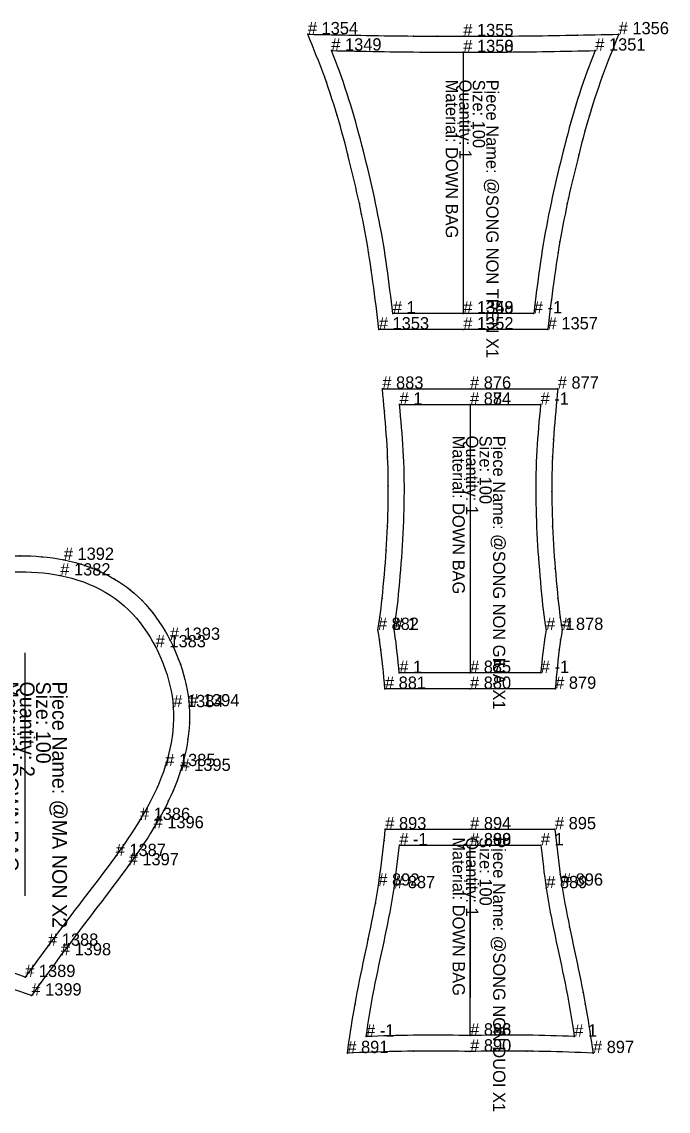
# Model space of a CAD drawing. Header units: metres. Extents: x 0 to 14781, y -73 to 3955.
# Drawn here: x 9454 to 9981, y 1457 to 2345 of the extents above; entities that cross this region are included whole.
import ezdxf

# ---------------------------------------------------------------- set-up
doc = ezdxf.new("R2010")
doc.units = ezdxf.units.M

# ---------------------------------------------------------------- blocks, each defined once
blk = doc.blocks.new('34')
at = {"layer": '1'}
blk.add_lwpolyline([(9819.66, 2046.15), (9891.15, 2046.15), (9890.71, 2041.53), (9890.28, 2036.92), (9889.86, 2032.31), (9889.44, 2027.69), (9889.04, 2023.08), (9888.66, 2018.46), (9888.29, 2013.84), (9887.94, 2009.23), (9887.62, 2004.61), (9887.33, 1999.98), (9887.08, 1995.36), (9886.85, 1990.74), (9886.66, 1985.99), (9886.51, 1981.24), (9886.4, 1976.49), (9886.32, 1971.74), (9886.29, 1966.99), (9886.28, 1962.23), (9886.31, 1957.48), (9886.38, 1952.73), (9886.47, 1947.98), (9886.6, 1943.23), (9886.76, 1938.47), (9886.94, 1933.73), (9887.16, 1928.83), (9887.41, 1923.94), (9887.69, 1919.04), (9888, 1914.15), (9888.33, 1909.26), (9888.69, 1904.38), (9889.07, 1899.49), (9889.48, 1894.61), (9889.91, 1889.73), (9890.36, 1884.85), (9890.84, 1879.97), (9891.33, 1875.1), (9891.75, 1871.22), (9892.18, 1867.35), (9892.66, 1863.48), (9893.19, 1859.62), (9893.7, 1856.26), (9894.24, 1852.9), (9894.8, 1849.55), (9894.12, 1845.5), (9893.48, 1841.45), (9892.91, 1837.5), (9892.4, 1833.54), (9891.85, 1828.98), (9891.32, 1824.42), (9890.83, 1819.86), (9890.36, 1815.29), (9889.9, 1810.72), (9889.46, 1806.16), (9889.02, 1801.59), (9819.66, 1801.59), (9750.3, 1801.59), (9749.87, 1806.16), (9749.42, 1810.72), (9748.97, 1815.29), (9748.49, 1819.86), (9748, 1824.42), (9747.48, 1828.98), (9746.93, 1833.53), (9746.41, 1837.5), (9745.84, 1841.45), (9745.2, 1845.5), (9744.52, 1849.55), (9745.08, 1852.9), (9745.62, 1856.26), (9746.13, 1859.62), (9746.66, 1863.48), (9747.14, 1867.35), (9747.58, 1871.22), (9747.99, 1875.1), (9748.49, 1879.97), (9748.96, 1884.85), (9749.42, 1889.73), (9749.85, 1894.61), (9750.25, 1899.49), (9750.64, 1904.38), (9751, 1909.26), (9751.33, 1914.15), (9751.63, 1919.04), (9751.91, 1923.94), (9752.16, 1928.83), (9752.38, 1933.73), (9752.57, 1938.47), (9752.73, 1943.22), (9752.85, 1947.98), (9752.95, 1952.73), (9753.01, 1957.48), (9753.04, 1962.23), (9753.04, 1966.99), (9753, 1971.74), (9752.92, 1976.49), (9752.81, 1981.24), (9752.66, 1985.99), (9752.47, 1990.74), (9752.25, 1995.36), (9751.99, 1999.98), (9751.7, 2004.61), (9751.38, 2009.23), (9751.04, 2013.84), (9750.67, 2018.46), (9750.28, 2023.08), (9749.88, 2027.69), (9749.46, 2032.31), (9749.04, 2036.92), (9748.61, 2041.53), (9748.18, 2046.15)], close=True, dxfattribs=at)
at = {"layer": '14'}
blk.add_lwpolyline([(9819.66, 2033.15), (9877.1, 2033.15), (9876.68, 2028.49), (9876.25, 2023.84), (9875.84, 2019.18), (9875.44, 2014.53), (9875.07, 2009.87), (9874.71, 2005.21), (9874.39, 2000.55), (9874.1, 1995.89), (9873.85, 1991.23), (9873.64, 1986.4), (9873.47, 1981.57), (9873.35, 1976.74), (9873.27, 1971.91), (9873.23, 1967.07), (9873.23, 1962.24), (9873.26, 1957.4), (9873.33, 1952.56), (9873.44, 1947.73), (9873.58, 1942.89), (9873.75, 1938.06), (9873.94, 1933.23), (9874.17, 1928.27), (9874.43, 1923.31), (9874.72, 1918.36), (9875.03, 1913.4), (9875.37, 1908.45), (9875.73, 1903.5), (9876.12, 1898.55), (9876.53, 1893.61), (9876.96, 1888.66), (9877.42, 1883.72), (9877.89, 1878.78), (9878.39, 1873.84), (9878.81, 1869.83), (9879.27, 1865.82), (9879.76, 1861.81), (9880.31, 1857.82), (9880.95, 1853.69), (9881.63, 1849.57), (9881.12, 1846.48), (9880.62, 1843.38), (9880.03, 1839.24), (9879.49, 1835.1), (9879.01, 1831), (9878.56, 1826.9), (9878.13, 1822.8), (9877.72, 1818.69), (9877.32, 1814.59), (9819.66, 1814.59), (9762, 1814.59), (9761.6, 1818.69), (9761.19, 1822.8), (9760.77, 1826.9), (9760.32, 1831), (9759.83, 1835.1), (9759.3, 1839.24), (9758.7, 1843.38), (9758.21, 1846.48), (9757.69, 1849.57), (9758.37, 1853.69), (9759.01, 1857.82), (9759.56, 1861.81), (9760.06, 1865.82), (9760.51, 1869.83), (9760.93, 1873.84), (9761.43, 1878.78), (9761.91, 1883.72), (9762.36, 1888.66), (9762.8, 1893.61), (9763.21, 1898.55), (9763.6, 1903.5), (9763.96, 1908.45), (9764.3, 1913.4), (9764.61, 1918.36), (9764.89, 1923.31), (9765.15, 1928.27), (9765.38, 1933.23), (9765.58, 1938.06), (9765.75, 1942.89), (9765.88, 1947.73), (9765.99, 1952.56), (9766.06, 1957.4), (9766.1, 1962.24), (9766.1, 1967.07), (9766.06, 1971.91), (9765.97, 1976.74), (9765.85, 1981.57), (9765.68, 1986.4), (9765.47, 1991.23), (9765.22, 1995.89), (9764.93, 2000.55), (9764.61, 2005.21), (9764.26, 2009.87), (9763.88, 2014.53), (9763.48, 2019.18), (9763.07, 2023.84), (9762.65, 2028.49), (9762.22, 2033.15)], close=True, dxfattribs=at)
at = {"layer": '2'}
for p in [(9748.18, 2046.15), (9819.66, 2046.15), (9891.15, 2046.15), (9762.22, 2033.15), (9819.66, 2033.15), (9819.66, 2033.15), (9877.1, 2033.15), (9744.52, 1849.55), (9757.69, 1849.57), (9881.63, 1849.57), (9894.8, 1849.55), (9762, 1814.59), (9819.66, 1814.59), (9819.66, 1814.59), (9877.32, 1814.59), (9750.3, 1801.59), (9819.66, 1801.59), (9889.02, 1801.59)]:
    blk.add_point(p, dxfattribs=at)
at = {"layer": '3'}
for p in [(9749.88, 2027.69), (9887.62, 2004.61), (9752.47, 1990.74), (9886.85, 1990.74), (9753.04, 1966.99), (9886.28, 1962.23), (9752.38, 1933.73), (9886.94, 1933.73), (9751.33, 1914.15), (9889.07, 1899.49), (9747.99, 1875.1), (9891.33, 1875.1), (9746.13, 1859.62), (9893.19, 1859.62), (9745.84, 1841.45), (9893.48, 1841.45), (9746.93, 1833.53), (9892.4, 1833.54)]:
    blk.add_point(p, dxfattribs=at)
at = {"layer": '4'}
for p in [(9819.66, 2046.15, 7), (9819.66, 2033.15, 7), (9819.66, 1814.59, 7), (9819.66, 1801.59, 7)]:
    blk.add_point(p, dxfattribs=at)
at = {"layer": '7'}
blk.add_line((9819.66, 1989.44), (9819.66, 1858.3), dxfattribs=at)
at = {"layer": '8'}
blk.add_line((9819.66, 2033.15), (9819.66, 1814.59), dxfattribs=at)
at = {"layer": '1'}
for s, p in [('Material: DOWN BAG', (9805.36, 2007.87)), ('Quantity: 1', (9816.36, 2007.87)), ('Size: 100', (9827.36, 2007.87)), ('Piece Name: @SONG NON GIUA X1', (9838.36, 2007.87))]:
    blk.add_text(s, height=10, rotation=270, dxfattribs=at).set_placement(p)
at = {"layer": '2'}
for s, p in [('# 883', (9748.18, 2046.15)), ('# 876', (9819.66, 2046.15)), ('# 877', (9891.15, 2046.15)), ('# 1', (9762.22, 2033.15)), ('# 874', (9819.66, 2033.15)), ('# 884', (9819.66, 2033.15)), ('# -1', (9877.1, 2033.15)), ('# 882', (9744.52, 1849.55)), ('# 1', (9757.69, 1849.57)), ('# -1', (9881.63, 1849.57)), ('# 878', (9894.8, 1849.55)), ('# 1', (9762, 1814.59)), ('# 875', (9819.66, 1814.59)), ('# 885', (9819.66, 1814.59)), ('# -1', (9877.32, 1814.59)), ('# 881', (9750.3, 1801.59)), ('# 880', (9819.66, 1801.59)), ('# 879', (9889.02, 1801.59))]:
    blk.add_text(s, height=10, dxfattribs=at).set_placement(p)
blk = doc.blocks.new('35')
at = {"layer": '1'}
blk.add_lwpolyline([(9819.76, 1506.08), (9815.14, 1506.13), (9810.52, 1506.18), (9805.9, 1506.23), (9801.27, 1506.28), (9796.65, 1506.31), (9792.03, 1506.33), (9787.41, 1506.35), (9782.79, 1506.34), (9778.17, 1506.32), (9773.54, 1506.28), (9768.64, 1506.22), (9763.74, 1506.13), (9758.84, 1506.03), (9753.94, 1505.9), (9749.04, 1505.76), (9744.14, 1505.61), (9739.24, 1505.45), (9734.34, 1505.28), (9729.44, 1505.1), (9724.54, 1504.92), (9719.64, 1504.74), (9720.3, 1509.16), (9720.96, 1513.59), (9721.63, 1518.01), (9722.3, 1522.43), (9722.99, 1526.84), (9723.7, 1531.26), (9724.42, 1535.67), (9725.17, 1540.08), (9725.95, 1544.48), (9726.83, 1549.33), (9727.75, 1554.17), (9728.69, 1559.01), (9729.66, 1563.84), (9730.64, 1568.67), (9731.65, 1573.49), (9732.66, 1578.32), (9733.68, 1583.14), (9734.7, 1587.96), (9735.72, 1592.79), (9736.73, 1597.61), (9737.73, 1602.44), (9738.72, 1607.26), (9739.69, 1612.09), (9740.64, 1616.93), (9741.56, 1621.76), (9742.45, 1626.61), (9743.31, 1631.46), (9744.13, 1636.31), (9744.9, 1641.17), (9745.59, 1645.75), (9746.24, 1650.33), (9746.85, 1654.91), (9747.44, 1659.5), (9748, 1664.09), (9748.54, 1668.69), (9749.06, 1673.29), (9749.57, 1677.89), (9750.08, 1682.5), (9750.57, 1687.1), (9819.73, 1687.1), (9888.88, 1687.13), (9889.38, 1682.53), (9889.88, 1677.92), (9890.39, 1673.32), (9890.92, 1668.72), (9891.46, 1664.13), (9892.02, 1659.53), (9892.61, 1654.94), (9893.23, 1650.36), (9893.88, 1645.78), (9894.57, 1641.2), (9895.34, 1636.34), (9896.16, 1631.49), (9897.02, 1626.64), (9897.92, 1621.8), (9898.84, 1616.96), (9899.79, 1612.13), (9900.76, 1607.3), (9901.75, 1602.47), (9902.76, 1597.65), (9903.78, 1592.82), (9904.8, 1588), (9905.82, 1583.18), (9906.84, 1578.35), (9907.85, 1573.53), (9908.86, 1568.7), (9909.84, 1563.88), (9910.81, 1559.04), (9911.76, 1554.21), (9912.68, 1549.37), (9913.57, 1544.52), (9914.34, 1540.12), (9915.09, 1535.71), (9915.82, 1531.3), (9916.53, 1526.89), (9917.22, 1522.47), (9917.89, 1518.05), (9918.56, 1513.63), (9919.22, 1509.2), (9919.88, 1504.78), (9914.98, 1504.96), (9910.08, 1505.14), (9905.18, 1505.32), (9900.28, 1505.49), (9895.38, 1505.65), (9890.48, 1505.79), (9885.58, 1505.93), (9880.68, 1506.05), (9875.78, 1506.15), (9870.88, 1506.24), (9865.98, 1506.3), (9861.36, 1506.34), (9856.74, 1506.36), (9852.12, 1506.36), (9847.5, 1506.35), (9842.87, 1506.32), (9838.25, 1506.28), (9833.63, 1506.24), (9829.01, 1506.19), (9824.39, 1506.13)], close=True, dxfattribs=at)
at = {"layer": '14'}
blk.add_lwpolyline([(9819.76, 1519.08), (9815.12, 1519.14), (9810.49, 1519.2), (9805.85, 1519.25), (9801.21, 1519.3), (9796.57, 1519.34), (9791.94, 1519.36), (9787.3, 1519.37), (9782.66, 1519.36), (9778.02, 1519.33), (9773.39, 1519.28), (9768.58, 1519.2), (9763.77, 1519.1), (9758.97, 1518.98), (9754.16, 1518.84), (9749.36, 1518.69), (9744.55, 1518.52), (9739.74, 1518.36), (9734.94, 1518.18), (9735.67, 1522.99), (9736.4, 1527.8), (9737.16, 1532.61), (9737.94, 1537.41), (9738.75, 1542.21), (9739.61, 1547.07), (9740.51, 1551.93), (9741.45, 1556.78), (9742.41, 1561.62), (9743.4, 1566.46), (9744.41, 1571.3), (9745.43, 1576.13), (9746.46, 1580.97), (9747.49, 1585.8), (9748.52, 1590.63), (9749.55, 1595.46), (9750.57, 1600.3), (9751.57, 1605.13), (9752.55, 1609.97), (9753.51, 1614.82), (9754.43, 1619.67), (9755.33, 1624.52), (9756.18, 1629.38), (9756.99, 1634.25), (9757.75, 1639.12), (9758.38, 1643.48), (9758.98, 1647.84), (9759.54, 1652.21), (9760.08, 1656.58), (9760.6, 1660.96), (9761.1, 1665.34), (9761.58, 1669.72), (9762.07, 1674.1), (9819.73, 1674.1), (9877.39, 1674.13), (9877.87, 1669.75), (9878.36, 1665.36), (9878.87, 1660.99), (9879.38, 1656.61), (9879.92, 1652.24), (9880.49, 1647.87), (9881.09, 1643.51), (9881.72, 1639.15), (9882.48, 1634.27), (9883.3, 1629.41), (9884.15, 1624.55), (9885.05, 1619.69), (9885.97, 1614.84), (9886.93, 1610), (9887.92, 1605.16), (9888.92, 1600.33), (9889.94, 1595.49), (9890.97, 1590.66), (9892, 1585.83), (9893.04, 1581), (9894.07, 1576.17), (9895.09, 1571.33), (9896.1, 1566.49), (9897.09, 1561.65), (9898.06, 1556.81), (9898.99, 1551.96), (9899.9, 1547.11), (9900.76, 1542.25), (9901.58, 1537.45), (9902.36, 1532.65), (9903.11, 1527.84), (9903.85, 1523.03), (9904.58, 1518.22), (9899.78, 1518.39), (9894.97, 1518.56), (9890.17, 1518.72), (9885.36, 1518.87), (9880.55, 1519.01), (9875.75, 1519.13), (9870.94, 1519.23), (9866.13, 1519.3), (9861.5, 1519.35), (9856.86, 1519.38), (9852.22, 1519.38), (9847.59, 1519.37), (9842.95, 1519.35), (9838.31, 1519.31), (9833.67, 1519.26), (9829.04, 1519.2), (9824.4, 1519.14)], close=True, dxfattribs=at)
at = {"layer": '2'}
for p in [(9750.57, 1687.1), (9819.73, 1687.1), (9888.88, 1687.13), (9762.07, 1674.1), (9819.73, 1674.1), (9819.73, 1674.1), (9877.39, 1674.13), (9744.9, 1641.17), (9757.75, 1639.12), (9881.72, 1639.15), (9894.57, 1641.2), (9734.94, 1518.18), (9819.76, 1519.08), (9819.76, 1519.08), (9904.58, 1518.22), (9719.64, 1504.74), (9819.76, 1506.08), (9919.88, 1504.78)]:
    blk.add_point(p, dxfattribs=at)
at = {"layer": '3'}
for p in [(9749.57, 1677.89), (9893.23, 1650.36), (9744.9, 1641.17), (9894.57, 1641.2), (9742.45, 1626.61), (9900.76, 1607.3), (9736.73, 1597.61), (9911.76, 1554.21), (9725.95, 1544.48), (9913.57, 1544.52), (9773.54, 1506.28), (9865.98, 1506.3), (9870.88, 1506.24)]:
    blk.add_point(p, dxfattribs=at)
at = {"layer": '4'}
for p in [(9819.73, 1687.1, 7), (9819.73, 1674.1, 7), (9819.76, 1519.08, 7), (9819.76, 1506.08, 7)]:
    blk.add_point(p, dxfattribs=at)
at = {"layer": '7'}
blk.add_line((9819.73, 1643.1), (9819.73, 1550.08), dxfattribs=at)
at = {"layer": '8'}
blk.add_line((9819.76, 1519.08), (9819.73, 1674.1), dxfattribs=at)
at = {"layer": '1'}
for s, p in [('Material: DOWN BAG', (9805.43, 1680.59)), ('Quantity: 1', (9816.43, 1680.59)), ('Size: 100', (9827.43, 1680.59)), ('Piece Name: @SONG NON DUOI X1', (9838.43, 1680.59))]:
    blk.add_text(s, height=10, rotation=270, dxfattribs=at).set_placement(p)
at = {"layer": '2'}
for s, p in [('# 893', (9750.57, 1687.1)), ('# 894', (9819.73, 1687.1)), ('# 895', (9888.88, 1687.13)), ('# -1', (9762.07, 1674.1)), ('# 888', (9819.73, 1674.1)), ('# 899', (9819.73, 1674.1)), ('# 1', (9877.39, 1674.13)), ('# 892', (9744.9, 1641.17)), ('# 896', (9894.57, 1641.2)), ('# 887', (9757.75, 1639.12)), ('# 889', (9881.72, 1639.15)), ('# -1', (9734.94, 1518.18)), ('# 886', (9819.76, 1519.08)), ('# 898', (9819.76, 1519.08)), ('# 1', (9904.58, 1518.22)), ('# 891', (9719.64, 1504.74)), ('# 890', (9819.76, 1506.08)), ('# 897', (9919.88, 1504.78))]:
    blk.add_text(s, height=10, dxfattribs=at).set_placement(p)
blk = doc.blocks.new('56')
at = {"layer": '1'}
blk.add_lwpolyline([(9814.16, 2094.47), (9745.34, 2094.47), (9744.76, 2099.3), (9744.18, 2104.13), (9743.59, 2108.96), (9743, 2113.79), (9742.4, 2118.61), (9741.78, 2123.44), (9741.15, 2128.26), (9740.51, 2133.08), (9739.84, 2137.89), (9739.16, 2142.71), (9738.45, 2147.52), (9737.71, 2152.32), (9736.95, 2157.12), (9736.21, 2161.57), (9735.45, 2166.01), (9734.67, 2170.45), (9733.85, 2174.88), (9733.02, 2179.3), (9732.16, 2183.73), (9731.27, 2188.15), (9730.36, 2192.56), (9729.43, 2196.97), (9728.47, 2201.39), (9727.49, 2205.8), (9726.49, 2210.22), (9725.47, 2214.62), (9724.43, 2219.03), (9723.37, 2223.43), (9722.29, 2227.82), (9721.21, 2232.21), (9720.1, 2236.6), (9718.92, 2241.23), (9717.73, 2245.85), (9716.51, 2250.47), (9715.26, 2255.08), (9713.99, 2259.68), (9712.69, 2264.27), (9711.35, 2268.86), (9709.97, 2273.4), (9708.56, 2277.94), (9707.11, 2282.46), (9705.61, 2286.98), (9704.08, 2291.48), (9702.52, 2295.96), (9700.91, 2300.43), (9699.31, 2304.78), (9697.67, 2309.11), (9696.01, 2313.43), (9694.33, 2317.75), (9692.63, 2322.06), (9690.91, 2326.36), (9689.19, 2330.66), (9687.46, 2334.96), (9692.25, 2334.86), (9697.04, 2334.75), (9701.83, 2334.65), (9706.61, 2334.55), (9711.4, 2334.45), (9716.19, 2334.35), (9720.98, 2334.26), (9725.77, 2334.17), (9730.56, 2334.08), (9735.35, 2333.99), (9740.14, 2333.91), (9744.93, 2333.83), (9749.72, 2333.76), (9754.51, 2333.69), (9759.3, 2333.63), (9764.09, 2333.58), (9768.87, 2333.53), (9773.66, 2333.49), (9778.45, 2333.45), (9783.24, 2333.42), (9788.03, 2333.4), (9792.82, 2333.39), (9797.09, 2333.39), (9801.36, 2333.39), (9805.62, 2333.4), (9809.89, 2333.41), (9814.16, 2333.42), (9818.42, 2333.41), (9822.69, 2333.4), (9826.96, 2333.39), (9831.22, 2333.39), (9835.49, 2333.39), (9840.28, 2333.4), (9845.07, 2333.42), (9849.86, 2333.45), (9854.65, 2333.49), (9859.44, 2333.53), (9864.23, 2333.58), (9869.02, 2333.63), (9873.8, 2333.69), (9878.59, 2333.76), (9883.38, 2333.83), (9888.17, 2333.91), (9892.96, 2333.99), (9897.75, 2334.08), (9902.54, 2334.17), (9907.33, 2334.26), (9912.12, 2334.35), (9916.91, 2334.45), (9921.7, 2334.55), (9926.49, 2334.65), (9931.28, 2334.75), (9936.06, 2334.86), (9940.85, 2334.96), (9939.12, 2330.66), (9937.4, 2326.36), (9935.69, 2322.06), (9933.98, 2317.75), (9932.3, 2313.43), (9930.64, 2309.11), (9929.01, 2304.78), (9927.4, 2300.43), (9925.8, 2295.96), (9924.23, 2291.48), (9922.7, 2286.98), (9921.21, 2282.46), (9919.75, 2277.94), (9918.34, 2273.4), (9916.97, 2268.86), (9915.63, 2264.27), (9914.32, 2259.68), (9913.05, 2255.08), (9911.8, 2250.47), (9910.59, 2245.85), (9909.39, 2241.23), (9908.21, 2236.6), (9907.11, 2232.21), (9906.02, 2227.82), (9904.94, 2223.43), (9903.89, 2219.03), (9902.85, 2214.62), (9901.82, 2210.22), (9900.82, 2205.8), (9899.84, 2201.39), (9898.88, 2196.97), (9897.95, 2192.56), (9897.04, 2188.15), (9896.16, 2183.73), (9895.29, 2179.3), (9894.46, 2174.88), (9893.65, 2170.45), (9892.86, 2166.01), (9892.1, 2161.57), (9891.36, 2157.12), (9890.6, 2152.32), (9889.87, 2147.52), (9889.16, 2142.71), (9888.47, 2137.89), (9887.81, 2133.08), (9887.16, 2128.26), (9886.53, 2123.44), (9885.92, 2118.61), (9885.31, 2113.79), (9884.72, 2108.96), (9884.13, 2104.13), (9883.55, 2099.3), (9882.97, 2094.47)], close=True, dxfattribs=at)
at = {"layer": '14'}
blk.add_lwpolyline([(9814.16, 2107.47), (9756.72, 2107.47), (9756.15, 2112.19), (9755.57, 2116.9), (9754.99, 2121.61), (9754.4, 2126.32), (9753.8, 2131.02), (9753.19, 2135.73), (9752.56, 2140.43), (9751.9, 2145.13), (9751.22, 2149.82), (9750.52, 2154.51), (9749.79, 2159.19), (9749, 2163.97), (9748.19, 2168.75), (9747.34, 2173.52), (9746.46, 2178.28), (9745.55, 2183.04), (9744.61, 2187.8), (9743.65, 2192.55), (9742.66, 2197.29), (9741.64, 2202.03), (9740.6, 2206.77), (9739.53, 2211.5), (9738.44, 2216.22), (9737.33, 2220.95), (9736.21, 2225.66), (9735.06, 2230.38), (9733.89, 2235.09), (9732.71, 2239.79), (9731.5, 2244.5), (9730.28, 2249.2), (9729.04, 2253.9), (9727.77, 2258.59), (9726.48, 2263.27), (9725.16, 2267.94), (9723.8, 2272.6), (9722.41, 2277.25), (9720.98, 2281.89), (9719.5, 2286.51), (9717.99, 2291.12), (9716.42, 2295.71), (9714.81, 2300.28), (9713.15, 2304.83), (9711.55, 2309.06), (9709.91, 2313.27), (9708.26, 2317.47), (9706.59, 2321.67), (9711.37, 2321.57), (9716.16, 2321.47), (9720.94, 2321.37), (9725.73, 2321.27), (9730.52, 2321.17), (9735.3, 2321.08), (9740.09, 2320.99), (9744.87, 2320.9), (9749.66, 2320.82), (9754.45, 2320.75), (9759.23, 2320.68), (9764.02, 2320.61), (9768.8, 2320.56), (9773.59, 2320.51), (9778.38, 2320.46), (9783.16, 2320.43), (9787.95, 2320.41), (9792.74, 2320.39), (9797.02, 2320.39), (9801.3, 2320.39), (9805.59, 2320.4), (9809.87, 2320.41), (9814.16, 2320.42), (9818.44, 2320.41), (9822.72, 2320.4), (9827.01, 2320.39), (9831.29, 2320.39), (9835.58, 2320.39), (9840.36, 2320.41), (9845.15, 2320.43), (9849.93, 2320.46), (9854.72, 2320.51), (9859.51, 2320.56), (9864.29, 2320.61), (9869.08, 2320.68), (9873.87, 2320.75), (9878.65, 2320.82), (9883.44, 2320.9), (9888.22, 2320.99), (9893.01, 2321.08), (9897.8, 2321.17), (9902.58, 2321.27), (9907.37, 2321.37), (9912.15, 2321.47), (9916.94, 2321.57), (9921.73, 2321.67), (9920.06, 2317.47), (9918.4, 2313.27), (9916.76, 2309.06), (9915.17, 2304.83), (9913.5, 2300.28), (9911.89, 2295.71), (9910.32, 2291.12), (9908.81, 2286.51), (9907.34, 2281.89), (9905.91, 2277.25), (9904.51, 2272.6), (9903.16, 2267.94), (9901.83, 2263.27), (9900.54, 2258.59), (9899.27, 2253.9), (9898.03, 2249.2), (9896.81, 2244.5), (9895.61, 2239.79), (9894.42, 2235.09), (9893.26, 2230.38), (9892.11, 2225.66), (9890.98, 2220.95), (9889.87, 2216.22), (9888.78, 2211.5), (9887.71, 2206.77), (9886.67, 2202.03), (9885.65, 2197.29), (9884.66, 2192.55), (9883.7, 2187.8), (9882.76, 2183.04), (9881.85, 2178.28), (9880.97, 2173.52), (9880.12, 2168.75), (9879.31, 2163.97), (9878.53, 2159.19), (9877.79, 2154.51), (9877.09, 2149.82), (9876.41, 2145.13), (9875.76, 2140.43), (9875.12, 2135.73), (9874.51, 2131.02), (9873.91, 2126.32), (9873.32, 2121.61), (9872.74, 2116.9), (9872.17, 2112.19), (9871.6, 2107.47)], close=True, dxfattribs=at)
at = {"layer": '2'}
for p in [(9687.46, 2334.96), (9940.85, 2334.96), (9814.16, 2333.42), (9706.59, 2321.67), (9814.16, 2320.42), (9814.16, 2320.42), (9921.73, 2321.67), (9756.72, 2107.47), (9814.16, 2107.47), (9814.16, 2107.47), (9871.6, 2107.47), (9745.34, 2094.47), (9814.16, 2094.47), (9882.97, 2094.47)]:
    blk.add_point(p, dxfattribs=at)
at = {"layer": '3'}
for p in [(9773.66, 2333.49), (9792.82, 2333.39), (9835.49, 2333.39), (9907.33, 2334.26), (9700.91, 2300.43), (9927.4, 2300.43), (9702.52, 2295.96), (9918.34, 2273.4), (9711.35, 2268.86), (9916.97, 2268.86), (9720.1, 2236.6), (9908.21, 2236.6), (9729.43, 2196.97), (9898.88, 2196.97), (9899.84, 2201.39), (9731.27, 2188.15), (9892.86, 2166.01), (9736.95, 2157.12), (9891.36, 2157.12), (9739.16, 2142.71), (9885.92, 2118.61)]:
    blk.add_point(p, dxfattribs=at)
at = {"layer": '4'}
for p in [(9814.16, 2333.42, 7), (9814.16, 2320.42, 7), (9814.16, 2107.47, 7), (9814.16, 2094.47, 7)]:
    blk.add_point(p, dxfattribs=at)
at = {"layer": '7'}
blk.add_line((9814.16, 2277.83), (9814.16, 2150.06), dxfattribs=at)
at = {"layer": '8'}
blk.add_line((9814.16, 2320.42), (9814.16, 2107.47), dxfattribs=at)
at = {"layer": '1'}
for s, p in [('Material: DOWN BAG', (9799.86, 2297.95)), ('Quantity: 1', (9810.86, 2297.95)), ('Size: 100', (9821.86, 2297.95)), ('Piece Name: @SONG NON TREN X1', (9832.86, 2297.95))]:
    blk.add_text(s, height=10, rotation=270, dxfattribs=at).set_placement(p)
at = {"layer": '2'}
for s, p in [('# 1354', (9687.46, 2334.96)), ('# 1356', (9940.85, 2334.96)), ('# 1355', (9814.16, 2333.42)), ('# 1349', (9706.59, 2321.67)), ('# 1350', (9814.16, 2320.42)), ('# 1358', (9814.16, 2320.42)), ('# 1351', (9921.73, 2321.67)), ('# 1', (9756.72, 2107.47)), ('# 1348', (9814.16, 2107.47)), ('# 1359', (9814.16, 2107.47)), ('# -1', (9871.6, 2107.47)), ('# 1353', (9745.34, 2094.47)), ('# 1352', (9814.16, 2094.47)), ('# 1357', (9882.97, 2094.47))]:
    blk.add_text(s, height=10, dxfattribs=at).set_placement(p)
blk = doc.blocks.new('59')
at = {"layer": '1'}
blk.add_lwpolyline([(9320.14, 1581.72), (9321, 1586.6), (9321.87, 1591.48), (9322.73, 1596.36), (9323.59, 1601.24), (9324.46, 1606.12), (9325.31, 1611), (9326.17, 1615.88), (9327.02, 1620.76), (9327.87, 1625.64), (9328.71, 1630.53), (9329.55, 1635.41), (9330.38, 1640.29), (9331.21, 1645.18), (9332.03, 1650.07), (9332.84, 1654.96), (9333.65, 1659.85), (9334.45, 1664.74), (9335.24, 1669.63), (9336.02, 1674.52), (9336.79, 1679.42), (9337.56, 1684.35), (9338.32, 1689.29), (9339.06, 1694.23), (9339.8, 1699.17), (9340.52, 1704.11), (9341.23, 1709.05), (9341.93, 1714), (9342.61, 1718.94), (9343.27, 1723.89), (9343.93, 1728.84), (9344.56, 1733.8), (9345.18, 1738.75), (9345.78, 1743.71), (9346.36, 1748.67), (9346.93, 1753.63), (9347.47, 1758.59), (9347.99, 1763.55), (9348.5, 1768.52), (9348.98, 1773.49), (9349.45, 1778.46), (9349.9, 1783.43), (9350.33, 1788.41), (9350.74, 1793.38), (9351.14, 1798.36), (9351.52, 1803.34), (9351.89, 1808.32), (9352.25, 1813.3), (9352.59, 1818.28), (9352.93, 1823.26), (9353.25, 1828.25), (9353.56, 1833.23), (9353.86, 1838.22), (9354.16, 1843.2), (9354.44, 1848.19), (9354.72, 1853.18), (9355, 1858.17), (9355.27, 1863.15), (9355.53, 1868.14), (9355.8, 1873.13), (9356.06, 1878.12), (9356.31, 1883.11), (9356.57, 1888.1), (9360.95, 1889.89), (9365.32, 1891.67), (9369.71, 1893.43), (9374.11, 1895.14), (9378.53, 1896.8), (9382.97, 1898.39), (9387.43, 1899.91), (9391.93, 1901.33), (9396.17, 1902.56), (9400.43, 1903.7), (9404.72, 1904.74), (9409.03, 1905.7), (9413.36, 1906.55), (9417.71, 1907.31), (9422.07, 1907.97), (9426.43, 1908.54), (9430.8, 1909), (9435.18, 1909.38), (9439.57, 1909.67), (9443.96, 1909.87), (9448.35, 1909.98), (9452.74, 1910.01), (9457.21, 1909.95), (9461.66, 1909.81), (9466.12, 1909.56), (9470.57, 1909.22), (9475.09, 1908.75), (9479.6, 1908.17), (9484.09, 1907.46), (9488.56, 1906.63), (9493.28, 1905.59), (9497.97, 1904.39), (9502.61, 1903.04), (9507.21, 1901.52), (9511.74, 1899.84), (9516.21, 1897.99), (9519.71, 1896.41), (9523.16, 1894.72), (9526.55, 1892.92), (9529.88, 1891.01), (9533.18, 1888.99), (9536.4, 1886.85), (9539.54, 1884.61), (9542.6, 1882.25), (9545.96, 1879.45), (9549.2, 1876.5), (9552.32, 1873.43), (9555.32, 1870.23), (9558.21, 1866.93), (9560.97, 1863.52), (9563.6, 1860.04), (9566.11, 1856.48), (9568.51, 1852.83), (9570.79, 1849.12), (9572.95, 1845.33), (9575, 1841.49), (9575.09, 1841.31), (9577.01, 1837.46), (9578.81, 1833.55), (9580.51, 1829.59), (9582.09, 1825.59), (9583.56, 1821.54), (9584.92, 1817.41), (9586.16, 1813.25), (9587.28, 1809.05), (9588.26, 1804.82), (9589.12, 1800.48), (9589.84, 1796.11), (9590.39, 1791.72), (9590.79, 1787.31), (9591.01, 1782.85), (9591.07, 1778.4), (9590.97, 1773.94), (9590.7, 1769.48), (9590.29, 1765.04), (9589.73, 1760.61), (9589.04, 1756.21), (9588.21, 1751.85), (9587.26, 1747.51), (9586.18, 1743.2), (9584.99, 1738.92), (9583.68, 1734.67), (9582.29, 1730.55), (9580.81, 1726.46), (9579.23, 1722.41), (9577.57, 1718.39), (9575.81, 1714.41), (9573.98, 1710.47), (9572.1, 1706.62), (9570.15, 1702.82), (9568.13, 1699.04), (9566.05, 1695.3), (9563.91, 1691.6), (9561.72, 1687.93), (9559.33, 1684.06), (9556.89, 1680.22), (9554.4, 1676.41), (9551.87, 1672.63), (9549.31, 1668.88), (9546.71, 1665.15), (9544.07, 1661.44), (9541.42, 1657.75), (9541.29, 1657.58), (9538.61, 1653.89), (9535.9, 1650.22), (9533.18, 1646.56), (9530.45, 1642.91), (9527.7, 1639.27), (9524.95, 1635.64), (9522.19, 1632.01), (9519.42, 1628.38), (9516.66, 1624.76), (9513.89, 1621.13), (9511.1, 1617.48), (9508.31, 1613.82), (9505.53, 1610.16), (9502.76, 1606.5), (9499.98, 1602.83), (9497.21, 1599.16), (9494.45, 1595.48), (9491.7, 1591.8), (9488.94, 1588.12), (9486.2, 1584.43), (9483.51, 1580.8), (9480.83, 1577.16), (9478.15, 1573.52), (9475.47, 1569.88), (9472.8, 1566.24), (9470.14, 1562.59), (9467.47, 1558.94), (9464.81, 1555.29), (9462.15, 1551.63), (9457.4, 1553.24), (9452.66, 1554.85), (9447.91, 1556.44), (9443.16, 1558.01), (9438.4, 1559.56), (9433.63, 1561.08), (9428.86, 1562.56), (9424.07, 1564), (9419.27, 1565.39), (9414.46, 1566.73), (9409.64, 1568), (9404.79, 1569.21), (9399.93, 1570.34), (9395.32, 1571.34), (9390.7, 1572.28), (9386.06, 1573.15), (9381.42, 1573.97), (9376.76, 1574.74), (9372.09, 1575.46), (9367.42, 1576.15), (9362.7, 1576.8), (9357.98, 1577.43), (9353.26, 1578.03), (9348.53, 1578.6), (9343.8, 1579.15), (9339.07, 1579.69), (9334.34, 1580.21), (9329.61, 1580.72), (9324.87, 1581.22)], close=True, dxfattribs=at)
at = {"layer": '14'}
blk.add_lwpolyline([(9335.25, 1593.03), (9336.11, 1597.85), (9336.96, 1602.67), (9337.81, 1607.49), (9338.66, 1612.32), (9339.5, 1617.14), (9340.35, 1621.96), (9341.18, 1626.79), (9342.02, 1631.61), (9342.85, 1636.43), (9343.68, 1641.26), (9344.5, 1646.08), (9345.31, 1650.91), (9346.12, 1655.74), (9346.92, 1660.56), (9347.71, 1665.39), (9348.49, 1670.22), (9349.26, 1675.05), (9350.03, 1679.88), (9350.78, 1684.72), (9351.52, 1689.55), (9352.25, 1694.39), (9352.97, 1699.22), (9353.67, 1704.06), (9354.37, 1708.9), (9355.05, 1713.74), (9355.71, 1718.58), (9356.36, 1723.43), (9356.99, 1728.27), (9357.61, 1733.12), (9358.21, 1737.97), (9358.79, 1742.82), (9359.35, 1747.68), (9359.9, 1752.53), (9360.43, 1757.39), (9360.94, 1762.25), (9361.42, 1767.09), (9361.89, 1771.93), (9362.34, 1776.78), (9362.77, 1781.63), (9363.18, 1786.48), (9363.58, 1791.33), (9363.96, 1796.18), (9364.33, 1801.04), (9364.68, 1805.9), (9365.02, 1810.75), (9365.35, 1815.61), (9365.67, 1820.47), (9365.98, 1825.33), (9366.28, 1830.2), (9366.58, 1835.06), (9366.86, 1839.93), (9367.14, 1844.79), (9367.41, 1849.66), (9367.68, 1854.52), (9367.94, 1859.39), (9368.2, 1864.26), (9368.46, 1869.12), (9368.71, 1873.99), (9368.97, 1878.86), (9373.37, 1880.65), (9377.77, 1882.41), (9382.2, 1884.13), (9386.64, 1885.79), (9391.12, 1887.36), (9395.63, 1888.83), (9400.25, 1890.19), (9404.92, 1891.42), (9409.62, 1892.52), (9414.36, 1893.49), (9419.13, 1894.34), (9423.91, 1895.07), (9428.72, 1895.67), (9433.54, 1896.16), (9438.37, 1896.54), (9443.21, 1896.8), (9448.05, 1896.95), (9452.89, 1896.99), (9457.6, 1896.92), (9462.31, 1896.75), (9467, 1896.45), (9471.69, 1896.03), (9476.37, 1895.47), (9481.03, 1894.77), (9485.68, 1893.91), (9490.43, 1892.86), (9495.16, 1891.63), (9499.84, 1890.22), (9504.47, 1888.64), (9509.03, 1886.87), (9513.51, 1884.91), (9517.89, 1882.77), (9522.16, 1880.44), (9526.31, 1877.91), (9530.33, 1875.18), (9534.2, 1872.26), (9537.81, 1869.21), (9541.27, 1865.99), (9544.58, 1862.61), (9547.73, 1859.07), (9550.74, 1855.39), (9553.59, 1851.59), (9556.28, 1847.68), (9558.83, 1843.66), (9561.23, 1839.57), (9563.47, 1835.4), (9565.67, 1830.95), (9567.7, 1826.43), (9569.57, 1821.85), (9571.28, 1817.2), (9572.67, 1812.95), (9573.92, 1808.65), (9575.02, 1804.31), (9575.97, 1799.93), (9576.74, 1795.52), (9577.34, 1791.08), (9577.75, 1786.63), (9577.98, 1781.78), (9577.99, 1776.92), (9577.79, 1772.06), (9577.39, 1767.2), (9576.79, 1762.36), (9576.01, 1757.53), (9575.06, 1752.74), (9573.94, 1747.98), (9572.67, 1743.26), (9571.24, 1738.59), (9569.68, 1733.97), (9567.99, 1729.4), (9566.17, 1724.88), (9564.24, 1720.42), (9562.19, 1716.01), (9560.05, 1711.65), (9557.81, 1707.34), (9555.48, 1703.07), (9553.07, 1698.85), (9550.59, 1694.67), (9548.26, 1690.9), (9545.89, 1687.17), (9543.47, 1683.46), (9541, 1679.78), (9538.5, 1676.13), (9535.97, 1672.49), (9533.41, 1668.88), (9530.82, 1665.29), (9528.15, 1661.62), (9525.45, 1657.95), (9522.74, 1654.31), (9520.01, 1650.67), (9517.28, 1647.04), (9514.53, 1643.41), (9511.78, 1639.8), (9509.02, 1636.18), (9506.26, 1632.57), (9503.5, 1628.95), (9500.71, 1625.29), (9497.92, 1621.63), (9495.13, 1617.96), (9492.35, 1614.29), (9489.57, 1610.62), (9486.8, 1606.94), (9484.03, 1603.26), (9481.27, 1599.58), (9478.52, 1595.89), (9475.77, 1592.19), (9473.09, 1588.56), (9470.41, 1584.93), (9467.74, 1581.3), (9465.08, 1577.66), (9462.41, 1574.01), (9459.75, 1570.37), (9457.09, 1566.73), (9452.62, 1568.23), (9448.14, 1569.73), (9443.65, 1571.22), (9439.17, 1572.69), (9434.68, 1574.13), (9430.18, 1575.55), (9425.67, 1576.92), (9421.15, 1578.25), (9416.62, 1579.53), (9412.08, 1580.76), (9407.53, 1581.92), (9402.95, 1583.01), (9398.19, 1584.06), (9393.42, 1585.04), (9388.63, 1585.95), (9383.82, 1586.8), (9379, 1587.59), (9374.17, 1588.32), (9369.33, 1589.01), (9364.48, 1589.66), (9359.62, 1590.28), (9354.75, 1590.86), (9349.88, 1591.42), (9345.01, 1591.97), (9340.13, 1592.5)], close=True, dxfattribs=at)
at = {"layer": '2'}
for p in [(9488.56, 1906.63), (9485.68, 1893.91), (9356.57, 1888.1), (9368.97, 1878.86), (9575, 1841.49), (9563.47, 1835.4), (9577.75, 1786.63), (9590.79, 1787.31), (9571.24, 1738.59), (9583.68, 1734.67), (9550.59, 1694.67), (9561.72, 1687.93), (9530.82, 1665.29), (9541.42, 1657.75), (9335.25, 1593.03), (9475.77, 1592.19), (9320.14, 1581.72), (9486.2, 1584.43), (9457.09, 1566.73), (9462.15, 1551.63)]:
    blk.add_point(p, dxfattribs=at)
at = {"layer": '3'}
for p in [(9439.57, 1909.67), (9452.74, 1910.01), (9470.57, 1909.22), (9391.93, 1901.33), (9409.03, 1905.7), (9422.07, 1907.97), (9488.56, 1906.63), (9502.61, 1903.04), (9511.74, 1899.84), (9378.53, 1896.8), (9516.21, 1897.99), (9529.88, 1891.01), (9542.6, 1882.25), (9552.32, 1873.43), (9355.53, 1868.14), (9558.21, 1866.93), (9560.97, 1863.52), (9570.79, 1849.12), (9575, 1841.49), (9575.09, 1841.31), (9582.09, 1825.59), (9583.56, 1821.54), (9351.89, 1808.32), (9588.26, 1804.82), (9590.39, 1791.72), (9590.79, 1787.31), (9590.97, 1773.94), (9347.99, 1763.55), (9589.73, 1760.61), (9586.18, 1743.2), (9583.68, 1734.67), (9343.93, 1728.84), (9577.57, 1718.39), (9573.98, 1710.47), (9561.72, 1687.93), (9563.91, 1691.6), (9336.79, 1679.42), (9334.45, 1664.74), (9546.71, 1665.15), (9541.29, 1657.58), (9541.42, 1657.75), (9513.89, 1621.13), (9486.2, 1584.43), (9367.42, 1576.15), (9376.76, 1574.74), (9399.93, 1570.34), (9409.64, 1568), (9428.86, 1562.56)]:
    blk.add_point(p, dxfattribs=at)
at = {"layer": '4'}
for p in [(9575.09, 1841.31, 7), (9563.47, 1835.4, 7), (9530.82, 1665.29, 7), (9541.29, 1657.58, 7)]:
    blk.add_point(p, dxfattribs=at)
at = {"layer": '7'}
blk.add_line((9456.69, 1830.93), (9456.69, 1632.88), dxfattribs=at)
at = {"layer": '1'}
for s, p in [('Material: DOWN BAG', (9439.53, 1807.5)), ('Quantity: 2', (9452.73, 1807.5)), ('Size: 100', (9465.93, 1807.5)), ('Piece Name: @MA NON X2', (9479.13, 1807.5))]:
    blk.add_text(s, height=12, rotation=270, dxfattribs=at).set_placement(p)
at = {"layer": '2'}
for s, p in [('# 1392', (9488.56, 1906.63)), ('# 1382', (9485.68, 1893.91)), ('# 1391', (9356.57, 1888.1)), ('# 1381', (9368.97, 1878.86)), ('# 1393', (9575, 1841.49)), ('# 1383', (9563.47, 1835.4)), ('# 1384', (9577.75, 1786.63)), ('# 1394', (9590.79, 1787.31)), ('# 1385', (9571.24, 1738.59)), ('# 1395', (9583.68, 1734.67)), ('# 1386', (9550.59, 1694.67)), ('# 1396', (9561.72, 1687.93)), ('# 1387', (9530.82, 1665.29)), ('# 1397', (9541.42, 1657.75)), ('# 1380', (9335.25, 1593.03)), ('# 1388', (9475.77, 1592.19)), ('# 1390', (9320.14, 1581.72)), ('# 1398', (9486.2, 1584.43)), ('# 1389', (9457.09, 1566.73)), ('# 1399', (9462.15, 1551.63))]:
    blk.add_text(s, height=10, dxfattribs=at).set_placement(p)

msp = doc.modelspace()

# ---------------------------------------------------------------- block references
at = {"layer": '1'}
for name in ['56', '34', '59', '35']:
    msp.add_blockref(name, (0, 0), dxfattribs=at)

doc.saveas('drawing.dxf')
